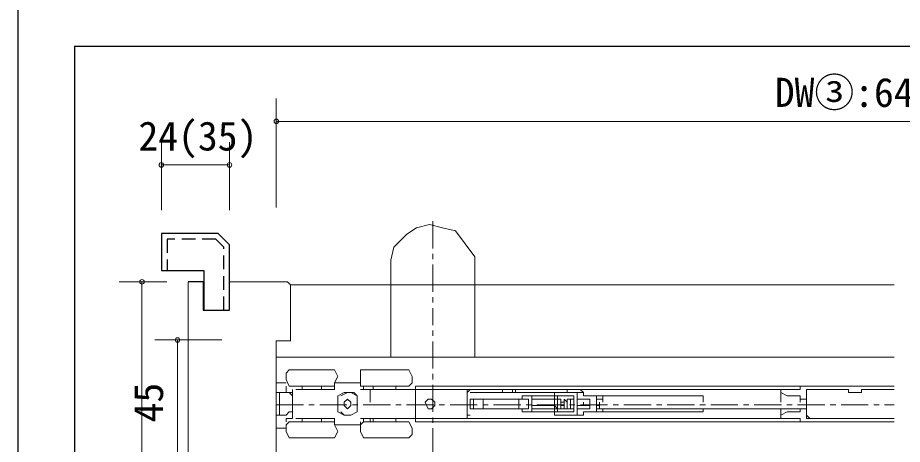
# Model space of a CAD drawing. Units: millimetres at full size; details may follow other scales. Extents: x -800 to 800, y -560 to 560.
# Drawn here: x -800 to -488.3, y -184.3 to -34 of the extents above; entities that cross this region are included whole.
import ezdxf
from ezdxf.enums import TextEntityAlignment as Align

# ---------------------------------------------------------------- set-up
doc = ezdxf.new("R2010")
doc.units = ezdxf.units.MM
doc.header["$LTSCALE"] = 4
doc.header["$PDMODE"] = 32
doc.header["$PDSIZE"] = 1.6
doc.linetypes.add('DASHED1', pattern=[1.8, 1.2, -0.6])
doc.linetypes.add('USER12', pattern=[3.826934, 2.391833, -0.478367, 0.478367, -0.478367])
for name, color, linetype, lineweight in [('0-0', 7, 'Continuous', 25), ('2-0', 7, 'Continuous', 18), ('3-0', 4, 'Continuous', 9)]:
    doc.layers.add(name, color=color, linetype=linetype, lineweight=lineweight)
doc.styles.add('ＭＳ ゴシック', font='')
doc.styles.get('ＭＳ ゴシック').set_extended_font_data('MS Gothic')

msp = doc.modelspace()

# ---------------------------------------------------------------- linework, layer by layer
at = {"layer": '0-0'}
for p, q in [((-800, 560), (-800, -560)), ((-780, -44), (152, -44))]:
    msp.add_line(p, q, dxfattribs=at)
msp.add_lwpolyline([(-780, -44), (-780, -444), (152, -444)], dxfattribs=at)
at = {"layer": '2-0', "color": 4, "lineweight": 9}
for p, q in [((-764.212, -127.061), (-747.406, -127.061)), ((-756.212, -127.061), (-756.212, -299.061))]:
    msp.add_line(p, q, dxfattribs=at)
at = {"layer": '2-0', "color": 4}
msp.add_point((-756.212, -127.061), dxfattribs=at)
at = {"layer": '3-0'}
for p, q in [((-708.876, -62.522), (-708.876, -100.845)), ((-708.876, -70.522), (-322.576, -70.522)), ((-749.377, -77.882), (-749.377, -101.872)), ((-725.376, -77.882), (-725.376, -101.872)), ((-749.377, -85.882), (-725.376, -85.882)), ((-751.699, -147.565), (-728.059, -147.565)), ((-743.699, -147.565), (-743.699, -193.125)), ((-704.319, -158.118), (-688.368, -158.118)), ((-678.112, -158.118), (-662.166, -158.118)), ((-688.368, -163.816), (-704.319, -163.816)), ((-703.18, -169.514), (-703.18, -164.954)), ((-699.763, -163.816), (-699.763, -164.954)), ((-692.924, -164.954), (-692.924, -163.816)), ((-688.368, -162.675), (-679.253, -162.675)), ((-688.368, -163.816), (-688.368, -162.675)), ((-679.253, -163.816), (-679.253, -162.675)), ((-678.112, -163.816), (-679.253, -163.816)), ((-678.112, -164.954), (-679.253, -164.954)), ((-678.112, -164.954), (-678.112, -163.816)), ((-662.166, -163.816), (-678.112, -163.816)), ((-675.836, -164.954), (-678.112, -164.954)), ((-659.885, -164.954), (-675.836, -164.954)), ((-675.836, -164.954), (-675.836, -169.514)), ((-674.697, -163.816), (-674.697, -164.954)), ((-666.722, -164.954), (-666.722, -163.816)), ((-659.885, -164.954), (-661.025, -164.954)), ((-659.885, -163.816), (-658.744, -163.816)), ((-659.885, -163.816), (-659.885, -164.954)), ((-658.744, -164.954), (-659.885, -164.954)), ((-659.885, -175.208), (-659.885, -164.954)), ((-658.744, -163.816), (-525.45, -163.816)), ((-525.45, -164.954), (-658.744, -164.954)), ((-641.656, -164.954), (-641.656, -175.208)), ((-641.656, -166.095), (-640.516, -164.954)), ((-629.125, -163.816), (-625.705, -163.816)), ((-629.125, -163.816), (-625.705, -163.816)), ((-629.125, -164.954), (-629.125, -166.095)), ((-625.705, -166.095), (-625.705, -164.954)), ((-624.569, -166.095), (-624.569, -164.954)), ((-606.34, -164.954), (-606.34, -166.095)), ((-601.778, -164.954), (-600.642, -166.095)), ((-525.45, -163.816), (-524.308, -163.816)), ((-491.166, -163.816), (-524.308, -163.816)), ((-522.028, -175.208), (-522.028, -164.954)), ((-507.216, -164.954), (-522.028, -164.954)), ((-522.028, -164.954), (-520.892, -164.954)), ((-491.166, -164.954), (-502.66, -164.954)), ((-491.166, -164.954), (-502.66, -164.954)), ((-708.876, -174.07), (-708.876, -166.095)), ((-708.876, -174.07), (-708.876, -166.095)), ((-707.736, -174.07), (-707.736, -166.095)), ((-687.227, -172.93), (-687.227, -167.234)), ((-687.227, -167.234), (-687.227, -169.514)), ((-680.393, -169.514), (-680.393, -167.234)), ((-641.656, -166.095), (-641.656, -174.07)), ((-640.516, -166.095), (-601.778, -166.095)), ((-622.288, -167.234), (-618.871, -167.234)), ((-622.288, -167.234), (-610.898, -167.234)), ((-610.898, -167.234), (-618.871, -167.234)), ((-618.871, -168.372), (-618.871, -167.234)), ((-602.919, -166.095), (-600.642, -166.095)), ((-600.642, -167.234), (-600.642, -166.095)), ((-596.086, -167.234), (-593.805, -167.234)), ((-593.805, -168.372), (-593.805, -167.234)), ((-558.489, -167.234), (-593.805, -167.234)), ((-558.489, -169.514), (-558.489, -167.234)), ((-531.142, -169.514), (-531.142, -166.095)), ((-703.18, -169.514), (-703.18, -175.208)), ((-687.227, -172.93), (-687.227, -169.514)), ((-683.81, -171.791), (-682.67, -170.652)), ((-680.393, -169.514), (-680.393, -172.93)), ((-638.239, -168.372), (-639.38, -168.372)), ((-639.38, -168.372), (-635.959, -168.372)), ((-639.38, -168.372), (-639.38, -171.791)), ((-620.012, -168.372), (-638.239, -168.372)), ((-634.822, -168.372), (-635.959, -168.372)), ((-634.822, -168.372), (-633.683, -168.372)), ((-633.683, -168.372), (-624.569, -168.372)), ((-623.427, -168.372), (-624.569, -168.372)), ((-621.146, -168.372), (-623.427, -168.372)), ((-620.012, -168.372), (-621.146, -168.372)), ((-618.871, -169.514), (-618.871, -168.372)), ((-618.871, -168.372), (-610.898, -168.372)), ((-618.871, -169.514), (-618.871, -170.652)), ((-610.898, -169.514), (-610.898, -168.372)), ((-610.898, -169.514), (-610.898, -170.652)), ((-610.898, -170.652), (-609.757, -171.791)), ((-609.757, -169.514), (-609.757, -168.372)), ((-609.757, -171.791), (-609.757, -169.514)), ((-605.2, -171.791), (-605.2, -168.372)), ((-605.2, -168.372), (-604.059, -168.372)), ((-598.361, -168.372), (-602.919, -168.372)), ((-600.642, -170.652), (-602.919, -170.652)), ((-600.642, -170.652), (-600.642, -169.514)), ((-600.642, -170.652), (-598.361, -170.652)), ((-598.361, -168.372), (-598.361, -169.514)), ((-593.805, -168.372), (-596.086, -168.372)), ((-596.086, -169.514), (-596.086, -170.652)), ((-596.086, -169.514), (-596.086, -171.791)), ((-594.945, -170.652), (-594.945, -169.514)), ((-594.945, -171.791), (-594.945, -169.514)), ((-593.805, -168.372), (-593.805, -169.514)), ((-524.308, -168.372), (-524.308, -169.514)), ((-522.028, -169.514), (-522.028, -168.372)), ((-708.876, -174.07), (-708.876, -178.628)), ((-639.38, -171.791), (-638.239, -171.791)), ((-635.959, -171.791), (-639.38, -171.791)), ((-633.683, -171.791), (-634.822, -171.791)), ((-624.569, -171.791), (-633.683, -171.791)), ((-624.569, -171.791), (-623.427, -171.791)), ((-618.871, -172.93), (-622.288, -172.93)), ((-610.898, -172.93), (-622.288, -172.93)), ((-621.146, -171.791), (-620.012, -171.791)), ((-618.871, -171.791), (-610.898, -171.791)), ((-618.871, -171.791), (-618.871, -172.93)), ((-610.898, -172.93), (-618.871, -172.93)), ((-609.757, -171.791), (-610.898, -171.791)), ((-610.898, -172.93), (-610.898, -171.791)), ((-610.898, -172.93), (-609.757, -172.93)), ((-609.757, -171.791), (-609.757, -172.93)), ((-607.476, -171.791), (-608.617, -171.791)), ((-604.059, -171.791), (-605.2, -171.791)), ((-600.642, -174.07), (-602.919, -174.07)), ((-600.642, -174.07), (-601.778, -174.07)), ((-596.086, -171.791), (-593.805, -171.791)), ((-593.805, -171.791), (-594.945, -171.791)), ((-593.805, -171.791), (-522.028, -171.791)), ((-593.805, -172.93), (-558.489, -172.93)), ((-558.489, -171.791), (-558.489, -172.93)), ((-531.142, -171.791), (-531.142, -174.07)), ((-520.892, -175.208), (-522.028, -174.07)), ((-688.368, -176.349), (-704.319, -176.349)), ((-702.038, -175.208), (-688.368, -175.208)), ((-699.763, -176.349), (-699.763, -175.208)), ((-692.924, -175.208), (-692.924, -176.349)), ((-688.368, -175.208), (-688.368, -176.349)), ((-688.368, -177.487), (-688.368, -176.349)), ((-688.368, -176.349), (-688.368, -177.487)), ((-688.368, -177.487), (-679.253, -177.487)), ((-678.112, -175.208), (-679.253, -175.208)), ((-679.253, -177.487), (-679.253, -176.349)), ((-678.112, -176.349), (-679.253, -177.487)), ((-678.112, -176.349), (-678.112, -175.208)), ((-662.166, -176.349), (-678.112, -176.349)), ((-675.836, -175.208), (-675.836, -176.349)), ((-674.697, -176.349), (-674.697, -175.208)), ((-666.722, -175.208), (-666.722, -176.349)), ((-659.885, -175.208), (-661.025, -175.208)), ((-659.885, -175.208), (-658.744, -175.208)), ((-659.885, -175.208), (-659.885, -176.349)), ((-658.744, -176.349), (-659.885, -176.349)), ((-525.45, -175.208), (-658.744, -175.208)), ((-658.744, -176.349), (-525.45, -176.349)), ((-643.937, -176.349), (-647.354, -176.349)), ((-640.516, -175.208), (-601.778, -175.208)), ((-528.867, -176.349), (-525.45, -176.349)), ((-525.45, -176.349), (-524.308, -176.349)), ((-524.308, -176.349), (-491.166, -176.349)), ((-507.216, -175.208), (-522.028, -175.208)), ((-502.66, -175.208), (-491.166, -175.208)), ((-502.66, -175.208), (-491.166, -175.208)), ((-705.46, -178.628), (-708.876, -178.628)), ((-704.319, -182.044), (-688.368, -182.044)), ((-678.112, -182.044), (-662.166, -182.044)), ((-673.556, -182.044), (-667.863, -182.044))]:
    msp.add_line(p, q, dxfattribs=at)
at = {"layer": '3-0', "linetype": 'USER12'}
for p, q in [((-653.744, -105.71), (-653.744, -138.752)), ((-653.744, -234.156), (-653.744, -138.453)), ((-708.876, -170.356), (-491.166, -170.356))]:
    msp.add_line(p, q, dxfattribs=at)
at = {"layer": '3-0', "color": 7, "lineweight": 25}
for p, q in [((-749.377, -110.039), (-749.377, -123.04)), ((-725.376, -137.047), (-725.376, -114.044)), ((-749.377, -123.04), (-734.376, -123.04)), ((-734.376, -123.04), (-734.376, -137.047)), ((-734.678, -127.044), (-739.876, -127.044)), ((-734.678, -127.044), (-734.678, -137.047)), ((-734.678, -137.047), (-725.377, -137.047))]:
    msp.add_line(p, q, dxfattribs=at)
at = {"layer": '3-0', "color": 7, "linetype": 'DASHED1', "lineweight": 25}
for p, q in [((-747.377, -112.039), (-747.377, -123.04)), ((-730.204, -112.039), (-747.377, -112.039)), ((-727.376, -114.872), (-730.204, -112.039)), ((-727.376, -137.047), (-727.376, -114.872))]:
    msp.add_line(p, q, dxfattribs=at)
at = {"layer": '3-0', "color": 7, "lineweight": 18}
for p, q in [((-668.554, -153.561), (-668.554, -121.661)), ((-638.932, -121.661), (-638.932, -153.561)), ((-739.876, -299.057), (-739.876, -127.061)), ((-704.876, -127.061), (-725.376, -127.061)), ((-703.876, -128.077), (-704.876, -127.077)), ((-703.876, -145.579), (-703.876, -128.077)), ((-491.166, -128.077), (-703.876, -128.077)), ((-703.876, -147.856), (-703.876, -145.579)), ((-703.876, -147.856), (-708.876, -147.856)), ((-708.876, -192.856), (-708.876, -147.856)), ((-708.876, -186.601), (-708.876, -153.561)), ((-708.876, -153.561), (-491.166, -153.561))]:
    msp.add_line(p, q, dxfattribs=at)
msp.add_lwpolyline([(-638.932, -121.661), (-638.932, -118.243), (-642.349, -113.686), (-645.769, -109.129), (-650.327, -107.989), (-654.883, -106.852), (-659.441, -107.989), (-662.856, -110.27), (-667.414, -114.826), (-668.554, -119.384), (-668.554, -121.661)], dxfattribs=at)
at = {"layer": '3-0', "color": 7, "lineweight": 25}
msp.add_lwpolyline([(-725.376, -114.044), (-729.375, -110.039), (-749.376, -110.039)], dxfattribs=at)
at = {"layer": '3-0'}
for points in [[(-704.319, -163.816), (-705.46, -161.537), (-705.46, -159.258), (-704.319, -158.118)], [(-688.368, -158.118), (-687.227, -160.398), (-688.368, -162.675)], [(-679.253, -162.675), (-679.253, -158.118), (-678.112, -158.118)], [(-662.166, -158.118), (-661.025, -160.398), (-661.025, -162.675), (-662.166, -163.816)], [(-705.46, -166.095), (-708.876, -166.095), (-708.876, -162.675), (-705.46, -162.675)], [(-705.46, -163.816), (-705.46, -166.095), (-703.18, -166.095)], [(-688.368, -163.816), (-688.368, -164.954), (-702.038, -164.954)], [(-678.112, -175.208), (-659.885, -175.208), (-659.885, -164.954)], [(-522.028, -166.095), (-522.028, -168.372), (-524.308, -168.372), (-524.308, -167.234), (-528.867, -167.234), (-531.142, -166.095), (-531.142, -164.954), (-524.308, -164.954), (-524.308, -163.816)], [(-502.66, -164.954), (-502.66, -166.095), (-507.216, -166.095), (-507.216, -164.954), (-522.028, -164.954)], [(-705.46, -166.095), (-704.319, -166.095), (-703.18, -167.234)], [(-687.227, -167.234), (-684.951, -166.095), (-682.67, -166.095), (-680.393, -167.234)], [(-686.091, -167.234), (-683.81, -166.095), (-681.534, -166.095), (-680.393, -167.234)], [(-622.288, -167.234), (-622.288, -168.372), (-640.516, -168.372), (-640.516, -171.791), (-622.288, -171.791), (-622.288, -172.93)], [(-600.642, -167.234), (-596.086, -167.234), (-596.086, -172.93), (-600.642, -172.93), (-600.642, -174.07)], [(-683.81, -171.791), (-684.951, -170.652), (-684.951, -169.514), (-683.81, -168.372), (-682.67, -169.514), (-682.67, -170.652)], [(-638.239, -171.791), (-620.012, -171.791), (-620.012, -168.372)], [(-635.959, -168.372), (-635.959, -171.791), (-634.822, -171.791)], [(-623.427, -168.372), (-623.427, -171.791), (-621.146, -171.791)], [(-618.871, -171.791), (-618.871, -170.652), (-610.898, -170.652), (-610.898, -171.791)], [(-609.757, -168.372), (-608.617, -168.372), (-608.617, -169.514), (-608.617, -170.652)], [(-608.617, -168.372), (-608.617, -169.514), (-608.617, -170.652), (-608.617, -171.791), (-609.757, -171.791), (-609.757, -170.652)], [(-608.617, -171.791), (-608.617, -170.652), (-607.476, -170.652), (-607.476, -169.514), (-607.476, -168.372)], [(-608.617, -171.791), (-608.617, -170.652), (-608.617, -169.514), (-608.617, -168.372), (-608.617, -169.514), (-607.476, -169.514), (-607.476, -170.652)], [(-608.617, -171.791), (-608.617, -170.652), (-608.617, -169.514)], [(-607.476, -168.372), (-607.476, -169.514), (-607.476, -170.652), (-607.476, -171.791)], [(-607.476, -168.372), (-606.34, -169.514), (-606.34, -170.652)], [(-606.34, -168.372), (-606.34, -169.514), (-606.34, -170.652), (-606.34, -171.791), (-607.476, -171.791), (-607.476, -170.652), (-607.476, -169.514)], [(-606.34, -171.791), (-606.34, -170.652), (-606.34, -169.514), (-606.34, -168.372), (-605.2, -168.372), (-605.2, -169.514), (-605.2, -170.652)], [(-605.2, -168.372), (-605.2, -169.514), (-605.2, -170.652), (-605.2, -171.791), (-606.34, -171.791), (-606.34, -170.652), (-606.34, -169.514)], [(-605.2, -171.791), (-605.2, -170.652), (-605.2, -169.514), (-605.2, -168.372)], [(-605.2, -171.791), (-605.2, -170.652), (-605.2, -169.514)], [(-602.919, -171.791), (-598.361, -171.791), (-598.361, -170.652), (-598.361, -169.514)], [(-596.086, -171.791), (-596.086, -170.652), (-594.945, -170.652), (-594.945, -171.791)], [(-708.876, -174.07), (-707.736, -174.07), (-705.46, -174.07)], [(-703.18, -172.93), (-704.319, -172.93), (-705.46, -174.07)], [(-680.393, -172.93), (-682.67, -174.07), (-684.951, -174.07), (-687.227, -172.93)], [(-680.393, -172.93), (-682.67, -174.07), (-684.951, -174.07), (-686.091, -172.93)], [(-640.516, -174.07), (-641.656, -174.07), (-641.656, -172.93)], [(-593.805, -171.791), (-593.805, -172.93), (-596.086, -172.93)], [(-524.308, -176.349), (-524.308, -175.208), (-531.142, -175.208), (-531.142, -174.07), (-528.867, -172.93), (-524.308, -172.93), (-524.308, -171.791), (-522.028, -171.791), (-522.028, -175.208), (-507.216, -175.208), (-502.66, -175.208)], [(-703.18, -175.208), (-705.46, -175.208), (-705.46, -176.349)], [(-704.319, -182.044), (-705.46, -179.766), (-705.46, -177.487), (-704.319, -176.349)], [(-688.368, -177.487), (-687.227, -179.766), (-688.368, -182.044)], [(-678.112, -182.044), (-679.253, -179.766), (-679.253, -177.487)], [(-662.166, -176.349), (-661.025, -178.628), (-661.025, -180.906), (-662.166, -182.044)], [(-694.065, -182.044), (-695.205, -182.044), (-698.622, -182.044)]]:
    msp.add_lwpolyline(points, dxfattribs=at)
for points in [[(-602.919, -166.095), (-602.919, -174.07), (-610.898, -174.07), (-610.898, -172.93), (-604.059, -172.93), (-604.059, -167.234), (-610.898, -167.234), (-610.898, -166.095)], [(-610.898, -167.234), (-609.757, -167.234), (-609.757, -168.372), (-610.898, -168.372)], [(-656.468, -169.514), (-655.327, -168.372), (-654.187, -168.372), (-653.051, -169.514), (-653.051, -170.652), (-654.187, -171.791), (-655.327, -171.791)]]:
    msp.add_lwpolyline(points, close=True, dxfattribs=at)
for p in [(-708.876, -70.522), (-749.377, -85.882), (-725.376, -85.882), (-743.699, -147.565)]:
    msp.add_point(p, dxfattribs=at)

# ---------------------------------------------------------------- texts
at = {"layer": '3-0', "color": 7, "style": 'ＭＳ ゴシック'}
for s, p in [('DW③:649', (-533.226, -68.522)), ('24(35)', (-757.44, -83.882))]:
    msp.add_text(s, height=10.26, dxfattribs=at).set_placement(p, align=Align.BOTTOM_LEFT)
msp.add_text('45', height=10.26, rotation=90, dxfattribs=at).set_placement((-745.699, -176.601), align=Align.BOTTOM_LEFT)

doc.saveas('drawing.dxf')
